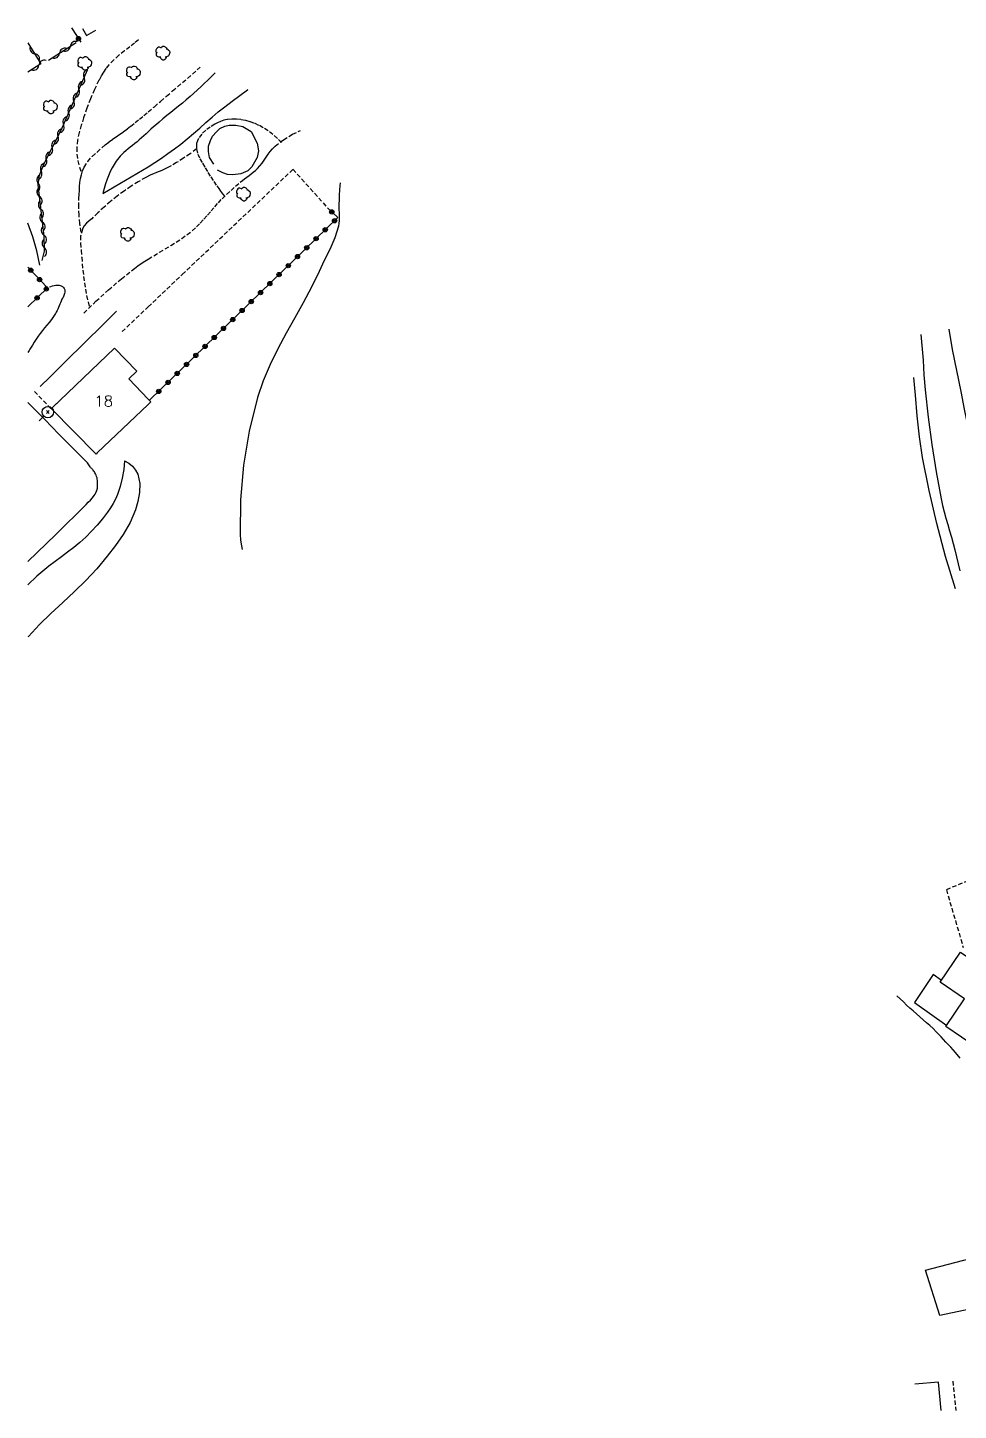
# Model space of a CAD drawing. Header units: millimetres. Extents: x 255999 to 257000, y 144000 to 145001.
# Drawn here: x 256000 to 256108.2, y 144000 to 144160.9 of the extents above; entities that cross this region are included whole.
import ezdxf
from ezdxf.enums import TextEntityAlignment as Align

# ---------------------------------------------------------------- set-up
doc = ezdxf.new("R2010")
doc.units = ezdxf.units.MM
doc.linetypes.add('DASHED', pattern=[0.75, 0.5, -0.25])
doc.layers.get('0').update_dxf_attribs({"linetype": 'CONTINUOUS'})
for name, color, linetype in [('W0008', 7, 'CONTINUOUS'), ('W0014', 7, 'CONTINUOUS'), ('W0070', 7, 'DASHED'), ('W0071', 7, 'CONTINUOUS'), ('W0101', 7, 'CONTINUOUS'), ('W0104', 1, 'CONTINUOUS'), ('W0112', 1, 'DASHED'), ('W0211', 2, 'CONTINUOUS'), ('W0214', 2, 'CONTINUOUS'), ('W0300', 7, 'CONTINUOUS'), ('W0310', 3, 'CONTINUOUS'), ('W0323', 7, 'CONTINUOUS'), ('W0333', 7, 'CONTINUOUS'), ('W0473', 7, 'CONTINUOUS'), ('W0991', 7, 'CONTINUOUS')]:
    doc.layers.add(name, color=color, linetype=linetype)
doc.styles.get("Standard").update_dxf_attribs({"font": 'romans.shx', "width": 0.85})

# ---------------------------------------------------------------- blocks, each defined once
blk = doc.blocks.new('T300')
for p, q in [((-0.8, 0.51), (-0.86, 0.34)), ((-0.86, 0.34), (-0.86, 0.17)), ((-0.86, 0.17), (-0.74, 0.06)), ((-0.69, 0.63), (-0.8, 0.51)), ((-0.8, -0.06), (-0.74, 0.06)), ((-0.74, 0.06), (-0.69, 0.11)), ((-0.57, 0.69), (-0.69, 0.63)), ((-0.46, 0.69), (-0.57, 0.69)), ((-0.29, 0.63), (-0.46, 0.69)), ((-0.29, 0.63), (-0.17, 0.74)), ((-0.23, 0.57), (-0.29, 0.63)), ((-0.17, 0.74), (-0.06, 0.8)), ((-0.06, 0.8), (0.06, 0.8)), ((0.06, 0.8), (0.23, 0.74)), ((0.23, 0.74), (0.34, 0.63)), ((0.34, 0.63), (0.4, 0.51)), ((0.46, 0.46), (0.34, 0.46)), ((0.4, 0.51), (0.4, 0.46)), ((0.57, 0.4), (0.46, 0.46)), ((0.57, 0.4), (0.69, 0.29)), ((0.69, 0.29), (0.74, 0.17)), ((0.74, 0.06), (0.69, -0.17)), ((0.74, 0.17), (0.74, 0.06)), ((-0.8, -0.17), (-0.8, -0.06)), ((-0.8, -0.23), (-0.8, -0.17)), ((-0.74, -0.34), (-0.8, -0.23)), ((-0.69, -0.4), (-0.74, -0.34)), ((-0.51, -0.46), (-0.69, -0.4)), ((-0.4, -0.46), (-0.51, -0.46)), ((-0.4, -0.46), (-0.34, -0.46)), ((-0.34, -0.46), (-0.34, -0.4)), ((-0.34, -0.51), (-0.34, -0.46)), ((-0.29, -0.63), (-0.34, -0.51)), ((-0.17, -0.74), (-0.29, -0.63)), ((-0.06, -0.8), (-0.17, -0.74)), ((0.06, -0.8), (-0.06, -0.8)), ((0.17, -0.74), (0.06, -0.8)), ((0.23, -0.69), (0.17, -0.74)), ((0.29, -0.46), (0.23, -0.46)), ((0.29, -0.63), (0.23, -0.69)), ((0.46, -0.4), (0.29, -0.46)), ((0.34, -0.51), (0.29, -0.63)), ((0.34, -0.51), (0.34, -0.46)), ((0.57, -0.34), (0.46, -0.4)), ((0.63, -0.29), (0.57, -0.34)), ((0.69, -0.17), (0.63, -0.29))]:
    blk.add_line(p, q)
blk = doc.blocks.new('T473')
for p, q in [((-0.166667, 0.166667), (0.166667, -0.166667)), ((-0.166667, -0.166667), (0.166667, 0.166667)), ((0.500001, 0.500001), (1.000002, 1.000002)), ((-1.000002, -1.000002), (-0.500001, -0.500001))]:
    blk.add_line(p, q)
blk.add_ellipse((0, 0), major_axis=(0.471405, 0.471405), ratio=1, start_param=5.4977871438, end_param=11.780972451)
blk = doc.blocks.new('t310o')
at = {"color": 0, "linetype": 'Continuous'}
for centre, start, end in [((-0.5, 0.38), 216.8699, 323.1304), ((0.5, -0.37), 36.8699, 143.1303)]:
    blk.add_arc(centre, 0.625, start, end, dxfattribs=at)
blk = doc.blocks.new('t323o')
at = {"color": 0, "linetype": 'Continuous'}
for radius in [0.25, 0.15]:
    blk.add_circle((0, 0), radius, dxfattribs=at)

msp = doc.modelspace()

# ---------------------------------------------------------------- linework, layer by layer
at = {"layer": 'W0008'}
for points in [[(256103.89, 144125.18), (256103.89, 144125.18), (256104.14, 144122.2), (256104.24, 144120.48), (256104.39, 144118.76), (256104.74, 144115.57), (256105.16, 144112.39), (256105.65, 144109.21), (256106.24, 144106.05), (256106.41, 144105.3), (256106.59, 144104.56), (256106.8, 144103.82), (256107.01, 144103.08), (256107.22, 144102.35), (256107.44, 144101.61), (256107.64, 144100.87), (256107.83, 144100.13), (256108.4, 144097.7)], [(256114.03, 144089.55), (256113.46, 144093.22), (256112.85, 144096.87), (256112.22, 144100.53), (256111.56, 144104.18), (256111.16, 144106.24), (256110.73, 144108.29), (256110.28, 144110.35), (256109.83, 144112.4), (256109.39, 144114.45), (256108.97, 144116.51), (256108.57, 144118.57), (256108.06, 144120.99), (256107.54, 144123.44), (256107.17, 144125.8), (256107.17, 144125.8)], [(256000, 144098.78), (256003.26, 144101.9), (256006.78, 144105.42), (256007.02, 144105.67), (256007.27, 144105.92), (256007.5, 144106.18), (256007.71, 144106.46), (256007.82, 144106.62), (256007.91, 144106.78), (256007.99, 144106.96), (256008.05, 144107.14), (256008.07, 144107.21), (256008.08, 144107.29), (256008.09, 144107.37), (256008.09, 144107.45), (256008.09, 144107.52), (256008.09, 144107.6), (256008.1, 144107.68), (256008.1, 144107.76), (256008.1, 144107.91), (256008.1, 144108.06), (256008.09, 144108.21), (256008.07, 144108.36), (256008.04, 144108.52), (256007.98, 144108.67), (256007.92, 144108.82), (256007.85, 144108.97), (256007.8, 144109.08), (256007.73, 144109.19), (256007.67, 144109.29), (256007.59, 144109.39), (256007.55, 144109.44), (256007.51, 144109.49), (256007.46, 144109.54), (256007.42, 144109.59), (256007.37, 144109.64), (256007.32, 144109.68), (256007.28, 144109.73), (256007.23, 144109.78), (256007.15, 144109.9), (256007.07, 144110.01), (256006.99, 144110.13), (256006.92, 144110.25)]]:
    msp.add_lwpolyline(points, dxfattribs=at)
at = {"layer": 'W0014'}
msp.add_lwpolyline([(256006.92, 144110.25), (256005.26, 144111.93), (256003.61, 144113.61), (256001.96, 144115.28), (256000.3, 144116.96), (256000, 144117.27)], dxfattribs=at)
at = {"layer": 'W0070'}
for points in [[(256012.87, 144159.48), (256012.39, 144159.1), (256011.85, 144158.68), (256011.22, 144158.18), (256010.59, 144157.68), (256009.98, 144157.15), (256009.42, 144156.57), (256009.08, 144156.15), (256008.78, 144155.7), (256008.51, 144155.24), (256008.25, 144154.77), (256007.73, 144153.71), (256007.27, 144152.62), (256006.86, 144151.52), (256006.48, 144150.4), (256006.21, 144149.56), (256005.96, 144148.7), (256005.76, 144147.82), (256005.68, 144146.93), (256005.7, 144146.16), (256005.81, 144145.4), (256005.99, 144144.65), (256006.25, 144143.93)], [(256014, 144151.1), (256014.71, 144151.7), (256015.42, 144152.31), (256016.13, 144152.92), (256016.83, 144153.53), (256017.98, 144154.51), (256019.14, 144155.49), (256020.03, 144156.28)], [(256006.19, 144137.11), (256006.04, 144138.09), (256005.95, 144139.07), (256005.91, 144140.05), (256005.93, 144141.04), (256005.95, 144141.49), (256005.98, 144141.95), (256006.01, 144142.41), (256006.05, 144142.86), (256006.12, 144143.33), (256006.22, 144143.78), (256006.36, 144144.23), (256006.54, 144144.66), (256006.95, 144145.32), (256007.48, 144145.9), (256008.04, 144146.42), (256008.61, 144146.92), (256009, 144147.26), (256009.42, 144147.59), (256009.84, 144147.9), (256010.27, 144148.2), (256010.69, 144148.5), (256011.12, 144148.8), (256011.55, 144149.11), (256011.96, 144149.43), (256012.48, 144149.84), (256012.99, 144150.25), (256013.49, 144150.67), (256014, 144151.1)], [(256029.51, 144147.52), (256029.03, 144148.01), (256028.5, 144148.46), (256027.95, 144148.88), (256027.36, 144149.25), (256026.87, 144149.52), (256026.36, 144149.75), (256025.84, 144149.95), (256025.3, 144150.09), (256024.77, 144150.19), (256024.23, 144150.25), (256023.7, 144150.26), (256023.16, 144150.2), (256022.78, 144150.12), (256022.41, 144149.99), (256022.06, 144149.83), (256021.73, 144149.65), (256021.2, 144149.32), (256020.69, 144148.95), (256020.22, 144148.51), (256019.84, 144147.99), (256019.71, 144147.71), (256019.62, 144147.41), (256019.59, 144147.1), (256019.6, 144146.79), (256019.75, 144146.19), (256020.01, 144145.63), (256020.32, 144145.11), (256020.62, 144144.59), (256020.93, 144144.05), (256021.26, 144143.52), (256021.61, 144142.99), (256021.96, 144142.47), (256022.19, 144142.16), (256022.41, 144141.85), (256022.65, 144141.55), (256022.89, 144141.25)], [(256014, 144133.97), (256015.3, 144134.76), (256016.61, 144135.53), (256017.9, 144136.35), (256019.12, 144137.27), (256019.59, 144137.7), (256020.04, 144138.15), (256020.48, 144138.62), (256020.9, 144139.09), (256021.31, 144139.57), (256021.73, 144140.05), (256022.15, 144140.52), (256022.59, 144140.98), (256023.11, 144141.47), (256023.63, 144141.96), (256024.16, 144142.44), (256024.7, 144142.91), (256024.95, 144143.12), (256025.2, 144143.31), (256025.46, 144143.5), (256025.72, 144143.69), (256025.97, 144143.88), (256026.22, 144144.08), (256026.47, 144144.29), (256026.7, 144144.51), (256026.98, 144144.81), (256027.24, 144145.14), (256027.47, 144145.48), (256027.7, 144145.82), (256027.94, 144146.16), (256028.18, 144146.5), (256028.46, 144146.81), (256028.76, 144147.1), (256029.73, 144147.84), (256030.78, 144148.49), (256031.69, 144148.94)], [(256019.6, 144146.8), (256018.86, 144146.23), (256018.09, 144145.7), (256017.3, 144145.2), (256016.5, 144144.73), (256016.19, 144144.58), (256015.88, 144144.43), (256015.57, 144144.29), (256015.25, 144144.16), (256014.94, 144144.03), (256014.62, 144143.9), (256014.31, 144143.76), (256014, 144143.61)], [(256014, 144143.61), (256013.93, 144143.58), (256013.85, 144143.54), (256013.78, 144143.5), (256013.7, 144143.46), (256012.84, 144142.97), (256012, 144142.44), (256011.18, 144141.88), (256010.38, 144141.29), (256009.61, 144140.67), (256008.86, 144140.02), (256008.14, 144139.35), (256007.43, 144138.66), (256007.14, 144138.4), (256006.83, 144138.14), (256006.55, 144137.83), (256006.34, 144137.48), (256006.13, 144136.65), (256006.11, 144135.81), (256006.18, 144134.98), (256006.25, 144134.17), (256006.38, 144132.68), (256006.57, 144131.19), (256006.83, 144129.72), (256007.16, 144128.26)], [(256006.5, 144127.68), (256007.91, 144129.05), (256009.36, 144130.38), (256010.87, 144131.65), (256012.41, 144132.87), (256012.8, 144133.16), (256013.19, 144133.44), (256013.59, 144133.71), (256014, 144133.97)]]:
    msp.add_lwpolyline(points, dxfattribs=at)
at = {"layer": 'W0071'}
for points in [[(256002.51, 144130.72), (256002.68, 144130.79), (256002.87, 144130.85), (256003.06, 144130.89), (256003.24, 144130.92), (256003.37, 144130.93), (256003.49, 144130.94), (256003.62, 144130.93), (256003.74, 144130.9), (256003.88, 144130.84), (256004.01, 144130.77), (256004.13, 144130.67), (256004.23, 144130.54), (256004.28, 144130.4), (256004.29, 144130.25), (256004.28, 144130.1), (256004.26, 144129.96), (256004.23, 144129.84), (256004.18, 144129.73), (256004.13, 144129.61), (256004.08, 144129.5), (256004.02, 144129.4), (256003.96, 144129.29), (256003.9, 144129.18), (256003.85, 144129.07), (256003.77, 144128.89), (256003.69, 144128.71), (256003.62, 144128.52), (256003.54, 144128.34), (256003.46, 144128.15), (256003.38, 144127.97), (256003.29, 144127.79), (256003.19, 144127.62), (256002.97, 144127.27), (256002.73, 144126.93), (256002.47, 144126.6), (256002.21, 144126.28), (256001.94, 144125.96), (256001.68, 144125.64), (256001.42, 144125.31), (256001.18, 144124.98), (256000.95, 144124.64), (256000.74, 144124.3), (256000.52, 144123.95), (256000.31, 144123.6), (256000.23, 144123.47), (256000.15, 144123.34), (256000.07, 144123.21), (256000, 144123.09)], [(256001.42, 144119.13), (256002.58, 144120.28), (256003.75, 144121.43), (256004.91, 144122.58), (256006.08, 144123.73), (256007.14, 144124.77), (256008.19, 144125.81), (256009.25, 144126.85), (256010.31, 144127.89)]]:
    msp.add_lwpolyline(points, dxfattribs=at)
at = {"layer": 'W0101'}
for points in [[(256002.7, 144116.56), (256002.83, 144116.67), (256010.05, 144123.61), (256012.66, 144120.94), (256011.72, 144120.03), (256014, 144117.68)], [(256002.7, 144116.56), (256007.92, 144111.28)], [(256014, 144117.06), (256008.05, 144111.42), (256007.92, 144111.28)], [(256014, 144117.68), (256014.31, 144117.36), (256014, 144117.06)], [(256105.93, 144003.29), (256103.16, 144003.04)], [(256106.22, 144000), (256105.93, 144003.29)]]:
    msp.add_lwpolyline(points, dxfattribs=at)
msp.add_lwpolyline([(256118.18, 144045.66), (256114.08, 144039.71), (256106.8, 144044.68), (256108.95, 144047.9), (256106.14, 144049.81), (256108.48, 144053.33), (256111.32, 144051.38), (256111.96, 144052.3), (256116.03, 144049.39), (256114.96, 144047.91)], close=True, dxfattribs=at)
at = {"layer": 'W0104'}
for points in [[(256006.34, 144160.8), (256006.83, 144159.98), (256007.91, 144160.62)], [(256106.29, 144050.03), (256105.32, 144050.72), (256103.15, 144047.47), (256106.88, 144044.8)], [(256114.01, 144012.71), (256106.08, 144011.05), (256104.41, 144016.33), (256112.27, 144018.38), (256112.49, 144017.68)]]:
    msp.add_lwpolyline(points, dxfattribs=at)
at = {"layer": 'W0112'}
for points in [[(256014, 144128.41), (256017.95, 144132.17), (256030.83, 144144.41), (256034.84, 144139.94)], [(256010.96, 144125.52), (256014, 144128.41)], [(256000.76, 144118.56), (256002.7, 144116.56)], [(256110.07, 144061.91), (256106.84, 144060.58), (256108.81, 144053.85)], [(256107.59, 144003.39), (256107.93, 144000)]]:
    msp.add_lwpolyline(points, dxfattribs=at)
at = {"layer": 'W0211'}
for points in [[(256021.77, 144155.62), (256021.33, 144155.18), (256020.11, 144154.02), (256018.86, 144152.89), (256018.42, 144152.5), (256017.97, 144152.12), (256017.52, 144151.75), (256017.07, 144151.39), (256016.61, 144151.02), (256016.15, 144150.66), (256015.7, 144150.29), (256015.25, 144149.91), (256014.94, 144149.63), (256014.62, 144149.35), (256014.31, 144149.07), (256014, 144148.78)], [(256014, 144148.78), (256013.74, 144148.54), (256013.48, 144148.3), (256013.21, 144148.07), (256012.95, 144147.83), (256012.69, 144147.62), (256012.43, 144147.41), (256012.17, 144147.2), (256011.91, 144146.99), (256011.65, 144146.78), (256011.4, 144146.57), (256011.15, 144146.35), (256010.91, 144146.12), (256010.73, 144145.93), (256010.57, 144145.74), (256010.41, 144145.54), (256010.26, 144145.34), (256010.03, 144144.97), (256009.81, 144144.6), (256009.62, 144144.22), (256009.44, 144143.83), (256009.22, 144143.28), (256009.03, 144142.73), (256008.86, 144142.18), (256008.72, 144141.61)], [(256036.33, 144142.83), (256036.3, 144142.53), (256036.26, 144141.98), (256036.22, 144141.43), (256036.2, 144140.88), (256036.18, 144140.33), (256036.17, 144140.02), (256036.18, 144139.7), (256036.19, 144139.39), (256036.2, 144139.07), (256036.2, 144138.76), (256036.19, 144138.44), (256036.16, 144138.12), (256036.11, 144137.81), (256035.69, 144136.42), (256035.12, 144135.09), (256034.47, 144133.81), (256033.86, 144132.52), (256032.97, 144130.69), (256032.02, 144128.89), (256031.03, 144127.11), (256030.04, 144125.33), (256029.08, 144123.53), (256028.18, 144121.68), (256027.38, 144119.79), (256026.72, 144117.84), (256025.74, 144113.94), (256025.08, 144109.97), (256024.73, 144105.96), (256024.7, 144101.94), (256024.74, 144101.27), (256024.83, 144100.61), (256024.91, 144100.16)], [(256001.39, 144133.24), (256001.02, 144134.91), (256000.55, 144136.55), (256000, 144138.13)], [(256107.9, 144095.6), (256106.75, 144099.37), (256105.73, 144103.18), (256104.84, 144107.02), (256104.08, 144110.89), (256103.72, 144113.3), (256103.45, 144115.72), (256103.24, 144118.14), (256103.06, 144120.19)], [(256011.24, 144110.47), (256011.15, 144109.47), (256010.98, 144108.48), (256010.74, 144107.51), (256010.42, 144106.56), (256010.18, 144106.02), (256009.91, 144105.51), (256009.6, 144105.01), (256009.27, 144104.53), (256008.69, 144103.75), (256008.06, 144103.01), (256007.41, 144102.29), (256006.72, 144101.61), (256006.05, 144101), (256005.34, 144100.42), (256004.62, 144099.86), (256003.89, 144099.32), (256003.16, 144098.78), (256002.44, 144098.23), (256001.73, 144097.66), (256001.04, 144097.06), (256000, 144096.04)], [(256108.43, 144041), (256107.89, 144041.63), (256107.35, 144042.25), (256106.8, 144042.86), (256106.24, 144043.47), (256105.66, 144044.06), (256105.29, 144044.42), (256104.91, 144044.77), (256104.52, 144045.11), (256104.14, 144045.45), (256103.74, 144045.79), (256103.36, 144046.13), (256102.97, 144046.47), (256102.59, 144046.81), (256102.21, 144047.16), (256101.84, 144047.52), (256101.47, 144047.87), (256101.1, 144048.23)]]:
    msp.add_lwpolyline(points, dxfattribs=at)
at = {"layer": 'W0214'}
for points in [[(256014, 144144.71), (256014.77, 144145.21), (256015.53, 144145.72), (256016.28, 144146.25), (256017.03, 144146.78), (256017.79, 144147.35), (256018.54, 144147.96), (256019.26, 144148.58), (256019.98, 144149.21), (256020.7, 144149.84), (256021.42, 144150.47), (256022.14, 144151.09), (256022.89, 144151.68), (256023.76, 144152.35), (256024.65, 144153.01), (256025.54, 144153.64), (256025.62, 144153.7)], [(256008.72, 144141.61), (256014, 144144.71)], [(256011.24, 144110.47), (256011.74, 144110.21), (256012.17, 144109.86), (256012.52, 144109.42), (256012.77, 144108.92), (256013.01, 144107.86), (256012.98, 144106.8), (256012.78, 144105.77), (256012.5, 144104.79), (256011.9, 144103.31), (256011.09, 144101.92), (256010.18, 144100.63), (256009.22, 144099.38), (256008.03, 144097.94), (256006.75, 144096.57), (256005.41, 144095.27), (256004.04, 144094), (256002.67, 144092.73), (256001.33, 144091.43), (256000.06, 144090.06), (256000, 144089.99)]]:
    msp.add_lwpolyline(points, dxfattribs=at)
at = {"layer": 'W0310'}
for points in [[(256000, 144159.13), (256001.51, 144156.69)], [(256002.41, 144157.1), (256005.6, 144159.15)], [(256001.51, 144156.69), (256000, 144155.7)], [(256001.64, 144133.81), (256001.92, 144134.87), (256001.88, 144136.62), (256001.2, 144142.6), (256001.36, 144143.73), (256001.89, 144145.08), (256003.86, 144148.95), (256006.93, 144156)]]:
    msp.add_lwpolyline(points, dxfattribs=at)
at = {"layer": 'W0323'}
for points in [[(256005.08, 144160.89), (256006.15, 144159.22)], [(256034.84, 144139.94), (256036.05, 144138.8), (256014.15, 144117.53)], [(256000, 144133.01), (256002.26, 144130.62), (256000, 144128.39)]]:
    msp.add_lwpolyline(points, dxfattribs=at)
at = {"layer": 'W0333'}
msp.add_lwpolyline([(256021.64, 144145), (256021.14, 144145.8), (256021, 144146.49), (256021.02, 144147.09), (256021.22, 144147.76), (256021.48, 144148.25), (256021.92, 144148.77), (256022.34, 144149.15), (256022.89, 144149.42), (256023.41, 144149.56), (256024.17, 144149.54), (256025.01, 144149.4), (256025.96, 144148.82), (256026.65, 144147.46), (256026.83, 144146.58), (256026.65, 144145.79), (256026.05, 144144.71), (256025.57, 144144.25), (256024.76, 144143.89), (256023.83, 144143.75), (256023.2, 144143.79), (256022.67, 144144), (256022.04, 144144.33)], dxfattribs=at)

# ---------------------------------------------------------------- block references
at = {"layer": 'W0300'}
for p in [(256015.75, 144157.93), (256006.66, 144156.73), (256012.32, 144155.62), (256002.66, 144151.65), (256025.12, 144141.52), (256011.63, 144136.84)]:
    msp.add_blockref('T300', p, dxfattribs=at)
at = {"layer": 'W0310'}
for p, rotation in [((256000.79, 144157.85), 301.8078215573935), ((256003.67, 144157.91), 32.68079452691007), ((256004.94, 144158.72), 32.68079452691007), ((256001.26, 144156.52), 213.0899665360799), ((256006.54, 144155.1), 66.44195045078881), ((256005.94, 144153.72), 66.44195045078881), ((256004.74, 144150.97), 66.44195045078881), ((256005.34, 144152.35), 66.44195045078881), ((256004.14, 144149.6), 66.44195045078881), ((256003.5, 144148.24), 63.01015008604912), ((256002.82, 144146.91), 63.01015008604912), ((256002.14, 144145.57), 63.01015008604912), ((256001.22, 144142.74), 81.64878967388464), ((256001.54, 144144.19), 68.92861955183331), ((256001.35, 144141.25), 96.50413373439594), ((256001.52, 144139.76), 96.50413373439594), ((256001.69, 144138.27), 96.50413373439594), ((256001.86, 144136.77), 96.50413373439594), ((256001.91, 144135.28), 91.31088745395168)]:
    msp.add_blockref('t310o', p, dxfattribs=dict(at, rotation=rotation))
at = {"layer": 'W0323'}
for p, rotation in [((256005.88, 144159.63), 302.4886387967081), ((256035.35, 144139.46), 317.0471477816255), ((256034.59, 144137.38), 224.160148425494), ((256035.67, 144138.43), 224.160148425494), ((256033.52, 144136.34), 224.160148425494), ((256031.36, 144134.25), 224.160148425494), ((256032.44, 144135.29), 224.160148425494), ((256000.32, 144132.67), 313.4532143353446), ((256029.21, 144132.16), 224.160148425494), ((256030.29, 144133.2), 224.160148425494), ((256001.35, 144131.58), 313.4532143353446), ((256028.14, 144131.11), 224.160148425494), ((256001.07, 144129.45), 224.5901780228905), ((256002.14, 144130.5), 224.5901780228905), ((256025.98, 144129.02), 224.160148425494), ((256027.06, 144130.07), 224.160148425494), ((256024.91, 144127.98), 224.160148425494), ((256022.75, 144125.89), 224.160148425494), ((256023.83, 144126.93), 224.160148425494), ((256021.68, 144124.84), 224.160148425494), ((256019.53, 144122.75), 224.160148425494), ((256020.6, 144123.8), 224.160148425494), ((256018.45, 144121.71), 224.160148425494), ((256016.3, 144119.62), 224.160148425494), ((256017.37, 144120.66), 224.160148425494), ((256015.22, 144118.57), 224.160148425494)]:
    msp.add_blockref('t323o', p, dxfattribs=dict(at, rotation=rotation))
at = {"layer": 'W0473'}
msp.add_blockref('T473', (256002.32, 144116.16), dxfattribs=at)

# ---------------------------------------------------------------- texts
at = {"layer": 'W0991'}
msp.add_text('18', height=1.25, dxfattribs=at).set_placement((256008.82, 144117.44), align=Align.MIDDLE_CENTER)

doc.saveas('drawing.dxf')
